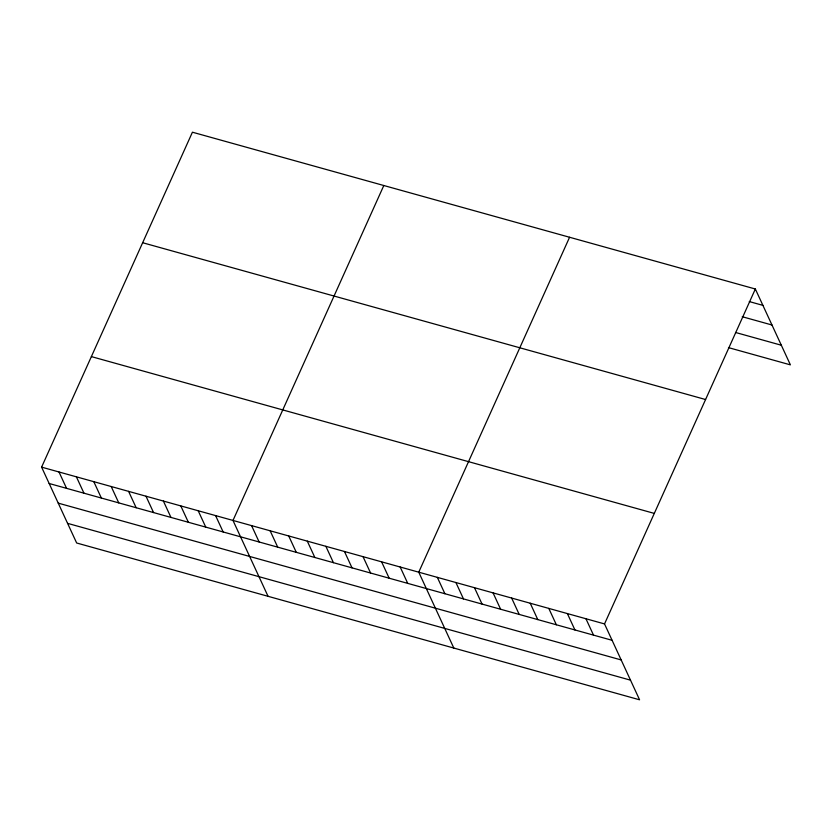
<?xml version="1.0" encoding="UTF-8"?>
<svg xmlns="http://www.w3.org/2000/svg" width="832" height="832" viewBox="0 0 832 832"><rect width="100%" height="100%" fill="white"/><g stroke="black" fill="none" stroke-linecap="round" stroke-linejoin="round"><path stroke-width="1.25" d="M755.342 289.006L604.531 623.927L639.579 699.795L76.658 542.994L41.6 467.137L192.421 132.205L755.342 289.006L790.4 364.863L728.478 347.62M383.812 185.515L232.991 520.447L268.05 596.305M569.577 237.255L418.756 572.187L453.814 648.055M749.278 301.569L762.902 305.365M742.258 316.722L771.982 325M735.509 332.467L781.331 345.228M142.646 242.726L705.578 399.526M91.374 356.606L654.295 513.406M41.6 467.137L604.531 623.927M49.161 483.496L612.082 640.297M58.23 503.131L621.161 659.932M67.579 523.359L630.51 680.16M585.946 618.758L593.507 635.118M567.372 613.579L574.933 629.949M548.798 608.41L556.358 624.77M530.223 603.231L537.784 619.59M511.649 598.062L519.199 614.422M493.064 592.883L500.625 609.242M474.49 587.714L482.05 604.074M455.915 582.535L463.476 598.894M437.341 577.366L444.902 593.726M400.182 567.018L407.742 583.378M381.607 561.839L389.168 578.198M363.033 556.66L370.594 573.03M344.458 551.491L352.019 567.85M325.874 546.312L333.434 562.682M307.299 541.143L314.86 557.502M288.725 535.964L296.286 552.323M270.15 530.795L277.711 547.154M251.576 525.616L259.126 541.975M215.592 515.601L223.153 531.96M198.193 510.754L205.754 527.114M180.794 505.908L188.354 522.267M163.394 501.062L170.955 517.421M145.995 496.215L153.556 512.574M128.596 491.369L136.157 507.728M111.197 486.522L118.758 502.882M93.798 481.676L101.358 498.035M76.398 476.83L83.959 493.189M58.999 471.983L66.56 488.342"/></g></svg>
